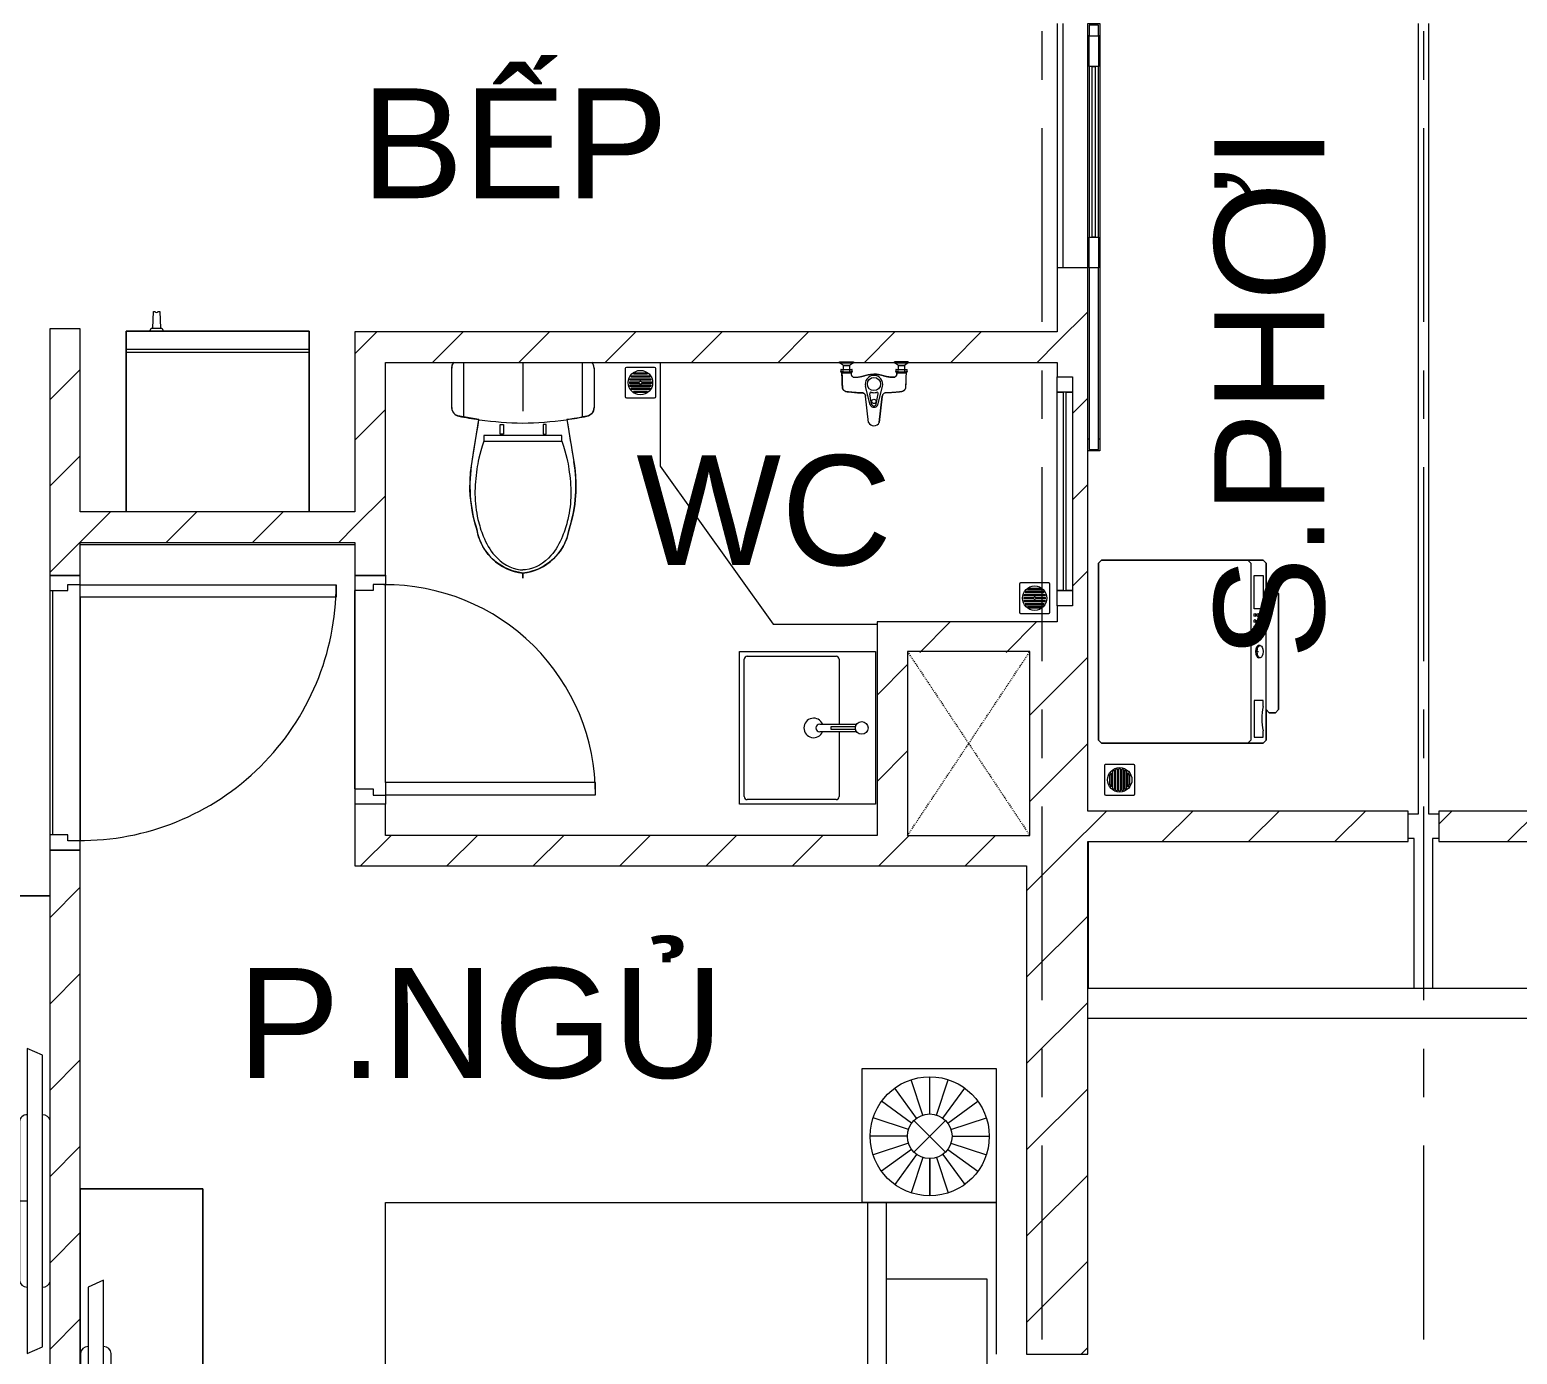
# Model space of a CAD drawing. Header units: millimetres. Extents: x -20144 to 104140, y -11426 to 48263.
# Drawn here: x 20135 to 25008, y 1800 to 6140 of the extents above; entities that cross this region are included whole.
import ezdxf

# ---------------------------------------------------------------- set-up
doc = ezdxf.new("R2010")
doc.units = ezdxf.units.MM
doc.linetypes.add('Dash', pattern=[6.35, 3.175, -3.175])
doc.linetypes.add('Grid Line', pattern=[22.225, 12.7, -3.175, 3.175, -3.175])
for name, color, linetype, lineweight in [('A-DETL-GENF', 31, 'Continuous', 5), ('A-DETL-GENF-HDLN', 161, 'Dash', 5), ('CHU', 181, 'Continuous', 5), ('CUA', 31, 'Continuous', 9), ('HATCH-TUONG', 152, 'Continuous', 9), ('NET-CAT', 3, 'Continuous', 9), ('NET-THAY', 2, 'Continuous', 15), ('THIET BI', 44, 'Continuous', 5), ('THIET-BI', 44, 'Continuous', 5), ('TRUC', 225, 'Continuous', 5)]:
    doc.layers.add(name, color=color, linetype=linetype, lineweight=lineweight)
doc.styles.add('Arial_2', font='arial_1.ttf', dxfattribs={"height": 360})
pattern_1 = [(45, (0, 0), (-141.4214, 141.4214), [])]

# ---------------------------------------------------------------- blocks, each defined once
blk = doc.blocks.new('X-GIUONG1 - X-GIUONG-V36-MẶT BẰNG TẦNG 4')
at = {"layer": 'THIET BI'}
for p, q in [((-800, 2000), (800, 2000)), ((-800, 0), (-800, 2000)), ((-800, 0), (-800, 2000)), ((-800, 2000), (800, 2000)), ((800, 2000), (800, 0)), ((800, 2000), (800, 0)), ((-800, 740), (-370, 740)), ((-370, 360), (-800, 740)), ((-370, 740), (-370, 360)), ((-1239, 439), (-800, 439)), ((-1239, 0), (-1239, 439)), ((-1239, 439), (-1239, 0)), ((-800, 439), (-1239, 439)), ((-800, 439), (-800, 0)), ((-800, 0), (-800, 439)), ((800, 439), (1239, 439)), ((800, 0), (800, 439)), ((800, 439), (1239, 439)), ((800, 0), (800, 439)), ((1239, 439), (1239, 0)), ((1239, 439), (1239, 0)), ((-1039.2, 287), (-1076.9, 402.9)), ((-1016.6, 290.5), (-1016.6, 412.5)), ((-993.9, 287), (-956.3, 402.9)), ((-550, 410), (-420, 410)), ((-550, 30), (-550, 410)), ((-370, 420), (800, 420)), ((993.9, 287), (956.3, 402.9)), ((1016.6, 290.5), (1016.6, 412.5)), ((1039.2, 287), (1076.9, 402.9)), ((-1059.6, 276.6), (-1131.2, 375.2)), ((-973.5, 276.6), (-901.9, 375.2)), ((800, 360), (-370, 360)), ((-30, 360), (-30, 30)), ((30, 30), (30, 360)), ((550, 360), (550, 30)), ((973.5, 276.6), (901.9, 375.2)), ((1059.6, 276.6), (1131.2, 375.2)), ((-1075.8, 260.4), (-1174.4, 332.1)), ((-957.4, 260.4), (-858.7, 332.1)), ((957.4, 260.4), (858.7, 332.1)), ((1075.8, 260.4), (1174.4, 332.1)), ((-1086.1, 240), (-1202.1, 277.7)), ((-1068.3, 269.1), (-964.8, 165.6)), ((-1068.3, 165.6), (-964.8, 269.1)), ((-947, 240), (-831, 277.7)), ((947, 240), (831, 277.7)), ((1068.3, 269.1), (964.8, 165.6)), ((1068.3, 165.6), (964.8, 269.1)), ((1086.1, 240), (1202.1, 277.7)), ((-1089.7, 217.4), (-1211.7, 217.4)), ((-943.4, 217.4), (-821.4, 217.4)), ((-821.4, 217.4), (-943.4, 217.4)), ((943.4, 217.4), (821.4, 217.4)), ((821.4, 217.4), (943.4, 217.4)), ((1089.7, 217.4), (1211.7, 217.4)), ((-1086.1, 194.8), (-1202.1, 157.1)), ((-1075.8, 174.4), (-1174.4, 102.7)), ((-1059.6, 158.2), (-1131.2, 59.5)), ((-1039.2, 147.8), (-1076.9, 31.8)), ((-993.9, 147.8), (-956.3, 31.8)), ((-973.5, 158.2), (-901.9, 59.5)), ((-957.4, 174.4), (-858.7, 102.7)), ((-947, 194.8), (-831, 157.1)), ((947, 194.8), (831, 157.1)), ((957.4, 174.4), (858.7, 102.7)), ((973.5, 158.2), (901.9, 59.5)), ((993.9, 147.8), (956.3, 31.8)), ((1039.2, 147.8), (1076.9, 31.8)), ((1059.6, 158.2), (1131.2, 59.5)), ((1075.8, 174.4), (1174.4, 102.7)), ((1086.1, 194.8), (1202.1, 157.1)), ((-1016.6, 144.2), (-1016.6, 22.2)), ((1016.6, 144.2), (1016.6, 22.2)), ((-30, 30), (-550, 30)), ((550, 30), (30, 30)), ((800, 0), (302.5, 0)), ((800, 0), (302.5, 0)), ((1239, 0), (800, 0)), ((1239, 0), (800, 0))]:
    blk.add_line(p, q, dxfattribs=at)
for centre, radius in [((-1016.6, 217.4), 195.1), ((1016.6, 217.4), 195.1), ((-1016.6, 217.4), 73.2), ((1016.6, 217.4), 73.2)]:
    blk.add_circle(centre, radius, dxfattribs=at)
blk = doc.blocks.new('X-LA1 - X-LA-939451-MẶT BẰNG TẦNG 4')
at = {"layer": 'THIET-BI'}
for p, q in [((-250, 450), (250, 450)), ((-250, 5), (-250, 450)), ((-250, 450), (250, 450)), ((-250, 5), (-250, 450)), ((250, 450), (250, 5)), ((250, 450), (250, 5)), ((-235, 134), (-235, 425)), ((-225, 435), (225, 435)), ((235, 425), (235, 134)), ((-12.7, 66.5), (-12.7, 187.5)), ((-5.2, 150), (5.2, 150)), ((-5.2, 70.1), (-5.2, 150)), ((5.2, 150), (5.2, 70.1)), ((12.3, 187.5), (12.3, 66.8)), ((-12.7, 124), (-225, 124)), ((225, 124), (12.3, 124)), ((250, 5), (-250, 5)), ((250, 5), (-250, 5))]:
    blk.add_line(p, q, dxfattribs=at)
blk.add_circle((0, 50), 20.8, dxfattribs=at)
for centre, radius, start, end in [((-225, 425), 10, 90, 180), ((225, 425), 10, 360, 90), ((0, 207.6), 32, 292.5519, 246.5758), ((-0.2, 187.5), 12.5, 0, 180), ((-225, 134), 10, 180, 270), ((225, 134), 10, 270, 0)]:
    blk.add_arc(centre, radius, start, end, dxfattribs=at)
blk = doc.blocks.new('X-SEN - X-SEN-919107-MẶT BẰNG TẦNG 4')
at = {"layer": 'THIET-BI'}
for p, q in [((-27.3, 113.1), (-17.5, 199.2)), ((-17.5, 199.2), (-27.3, 113.1)), ((17.5, 199.2), (27.3, 113.1)), ((17.5, 199.2), (27.3, 113.1)), ((-12.9, 141.7), (-27.6, 80.8)), ((-7.7, 139.6), (-13.8, 105.5)), ((7.7, 139.6), (13.8, 105.5)), ((12.9, 141.7), (27.6, 80.8)), ((-112.5, 3.8), (-99.9, 12.6)), ((-112.5, 3.8), (-99.9, 12.6)), ((-112.5, 0), (-112.5, 3.8)), ((-112.5, 3.8), (-112.5, 0)), ((-67.5, 3.8), (-112.5, 3.8)), ((-67.5, 0), (-112.5, 0)), ((-112.5, 0), (-67.5, 0)), ((-107.2, 34.3), (-105.1, 34.3)), ((-107.2, 34.3), (-72.8, 34.3)), ((-99.9, 25.3), (-107.2, 25.3)), ((-72.8, 25.3), (-107.2, 25.3)), ((-105.1, 34.3), (-105.1, 37.2)), ((-105.1, 37.2), (-74.9, 37.2)), ((-105.1, 34.3), (-105.1, 37.2)), ((-74.9, 34.3), (-105.1, 34.3)), ((-99.9, 12.6), (-99.9, 25.3)), ((-99.9, 12.6), (-99.9, 25.3)), ((-99.9, 12.6), (-80.1, 12.6)), ((-80.1, 12.6), (-99.9, 12.6)), ((-80.1, 25.3), (-80.1, 12.6)), ((-72.8, 25.3), (-80.1, 25.3)), ((-80.1, 25.3), (-80.1, 12.6)), ((-80.1, 12.6), (-67.5, 3.8)), ((-80.1, 12.6), (-67.5, 3.8)), ((-74.9, 37.2), (-74.9, 34.3)), ((-74.9, 37.2), (-74.9, 34.3)), ((-74.9, 34.3), (-72.8, 34.3)), ((-67.5, 3.8), (-67.5, 0)), ((-67.5, 0), (-67.5, 3.8)), ((67.5, 3.8), (80.1, 12.6)), ((67.5, 3.8), (80.1, 12.6)), ((67.5, 0), (67.5, 3.8)), ((112.5, 3.8), (67.5, 3.8)), ((67.5, 0), (67.5, 3.8)), ((112.5, 0), (67.5, 0)), ((112.5, 0), (67.5, 0)), ((72.8, 34.3), (74.9, 34.3)), ((72.8, 34.3), (107.2, 34.3)), ((80.1, 25.3), (72.8, 25.3)), ((107.2, 25.3), (72.8, 25.3)), ((74.9, 34.3), (74.9, 37.2)), ((74.9, 37.2), (105.1, 37.2)), ((74.9, 34.3), (74.9, 37.2)), ((105.1, 34.3), (74.9, 34.3)), ((80.1, 12.6), (80.1, 25.3)), ((80.1, 12.6), (80.1, 25.3)), ((99.9, 12.6), (80.1, 12.6)), ((80.1, 12.6), (99.9, 12.6)), ((99.9, 12.6), (80.1, 12.6)), ((99.9, 25.3), (99.9, 12.6)), ((107.2, 25.3), (99.9, 25.3)), ((99.9, 25.3), (99.9, 12.6)), ((99.9, 12.6), (112.5, 3.8)), ((99.9, 12.6), (112.5, 3.8)), ((105.1, 37.2), (105.1, 34.3)), ((105.1, 37.2), (105.1, 34.3)), ((105.1, 34.3), (107.2, 34.3)), ((112.5, 3.8), (112.5, 0)), ((112.5, 3.8), (112.5, 0))]:
    blk.add_line(p, q, dxfattribs=at)
for centre, radius in [((0, 130.1), 7.2), ((0, 73.2), 21.5)]:
    blk.add_circle(centre, radius, dxfattribs=at)
for centre, radius, start, end in [((0, 191), 19.3, 25.0481, 154.9519), ((0, 191), 19.3, 25.0481, 154.9519), ((0, 134.7), 14.7, 28.4144, 151.5856), ((-9.4, 104.7), 4.5, 169.8444, 285.9297), ((-0.4, 73.2), 28.3, 89.2517, 105.9297), ((0, 136.6), 8.24, 21.1294, 158.8706), ((0.4, 73.2), 28.3, 74.0703, 90.7483), ((9.4, 104.7), 4.5, 254.0703, 10.1556), ((-0.4, 73.2), 28.3, 164.3307, 270.7483), ((0.4, 73.2), 28.3, 269.2517, 15.6693), ((-102.9, 29.8), 6.9, 148.0246, 211.9754), ((-102.9, 29.8), 6.9, 148.0246, 211.9754), ((-107.2, 32.5), 1.8, 90, 148.0246), ((-107.2, 32.5), 1.8, 90, 148.0246), ((-107.2, 27.1), 1.8, 211.9754, 270), ((-107.2, 27.1), 1.8, 211.9754, 270), ((-112.5, 29.8), 6.9, 319.2845, 40.7155), ((-94.4, 29.8), 6.9, 139.2845, 220.7155), ((-85.4, 29.8), 6.9, 319.2845, 40.7155), ((-67.5, 29.8), 6.9, 139.2845, 220.7155), ((-72.8, 32.5), 1.8, 31.9754, 90), ((-72.8, 32.5), 1.8, 31.9754, 90), ((-72.8, 27.1), 1.8, 270, 328.0246), ((-72.8, 27.1), 1.8, 270, 328.0246), ((-77.1, 29.8), 6.9, 328.0246, 31.9754), ((-77.1, 29.8), 6.9, 328.0246, 31.9754), ((77.1, 29.8), 6.9, 148.0246, 211.9754), ((77.1, 29.8), 6.9, 148.0246, 211.9754), ((72.8, 32.5), 1.8, 90, 148.0246), ((72.8, 32.5), 1.8, 90, 148.0246), ((72.8, 27.1), 1.8, 211.9754, 270), ((72.8, 27.1), 1.8, 211.9754, 270), ((67.5, 29.8), 6.9, 319.2845, 40.7155), ((85.6, 29.8), 6.9, 139.2845, 220.7155), ((94.6, 29.8), 6.9, 319.2845, 40.7155), ((112.5, 29.8), 6.9, 139.2845, 220.7155), ((107.2, 32.5), 1.8, 31.9754, 90), ((107.2, 32.5), 1.8, 31.9754, 90), ((107.2, 27.1), 1.8, 270, 328.0246), ((107.2, 27.1), 1.8, 270, 328.0246), ((102.9, 29.8), 6.9, 328.0246, 31.9754), ((102.9, 29.8), 6.9, 328.0246, 31.9754)]:
    blk.add_arc(centre, radius, start, end, dxfattribs=at)
for points, knots in [([(-105.1, 37.2), (-105.1, 39.1), (-104.9, 42.9), (-104.6, 50.4), (-104.3, 58), (-104.1, 65.5), (-103.9, 70.3), (-103.8, 73.6), (-103.7, 75.5), (-103.7, 76.9), (-103.6, 78.3), (-103.6, 79.5), (-103.6, 80.5), (-103.6, 81.2), (-103.5, 81.8), (-103.5, 82.3), (-103.5, 82.7), (-103.4, 83.3), (-103.3, 84.3), (-103.2, 85.5), (-103.1, 86.6), (-102.8, 87.6), (-102.6, 88.2), (-102.3, 88.9), (-101.9, 89.7), (-101.3, 90.8), (-100.4, 91.9), (-99.2, 93.4), (-97.8, 94.7), (-96.2, 95.8), (-95, 96.6), (-93.7, 97.2), (-92.4, 97.7), (-91.2, 98.1), (-90.3, 98.4), (-89.7, 98.5), (-89.3, 98.6), (-88.8, 98.7), (-88, 98.8), (-86.8, 99), (-85.6, 99.1), (-84.7, 99.1), (-84, 99.2), (-83.3, 99.3), (-82.3, 99.4), (-81.2, 99.5), (-79.7, 99.6), (-76.9, 99.8), (-72.8, 100.2), (-67.2, 100.7), (-61.6, 101.2), (-56, 101.5), (-51.7, 101.8), (-48.8, 101.9), (-47.3, 101.9), (-46.1, 101.9), (-45.1, 102), (-44.4, 102), (-43.6, 102), (-42.6, 102), (-41.4, 102), (-40.1, 102), (-39.3, 102.1), (-38.8, 102.1), (-38.5, 102.2), (-38.1, 102.2), (-37.6, 102.3), (-36.8, 102.4), (-35.6, 102.6), (-34.3, 103), (-33.2, 103.5), (-32.5, 104), (-31.7, 104.6), (-30.5, 105.7), (-29, 107.6), (-27.9, 110.1), (-27.4, 112), (-27.3, 113.1)], [-1, -1, -1, -1, -0.958333, -0.916667, -0.833333, -0.791667, -0.75, -0.729167, -0.71875, -0.708333, -0.697917, -0.6875, -0.682292, -0.677083, -0.671875, -0.669271, -0.666667, -0.661458, -0.65625, -0.645833, -0.635417, -0.630208, -0.625, -0.619792, -0.614583, -0.604167, -0.59375, -0.583333, -0.5625, -0.552083, -0.541667, -0.53125, -0.520833, -0.510417, -0.505208, -0.5, -0.497396, -0.494792, -0.489583, -0.479167, -0.46875, -0.463542, -0.458333, -0.453125, -0.447917, -0.4375, -0.427083, -0.416667, -0.375, -0.333333, -0.291667, -0.25, -0.208333, -0.197917, -0.1875, -0.177083, -0.171875, -0.166667, -0.161458, -0.15625, -0.145833, -0.135417, -0.130208, -0.127604, -0.125, -0.122396, -0.119792, -0.114583, -0.104167, -0.09375, -0.083333, -0.078125, -0.072917, -0.0625, -0.041667, -0.020833, 0, 0, 0, 0]), ([(-105.1, 37.2), (-104.5, 52.3), (-103.9, 68.7), (-103.3, 87.5), (-99.6, 93.9), (-92.4, 98.5), (-72.6, 100.1), (-54, 102.2), (-33.9, 102), (-28.7, 107.4), (-27.8, 111), (-27.3, 113.1)], [0, 0, 0, 0, 45.441328, 49.333631, 56.110562, 66.562664, 73.682324, 114.966912, 125.570438, 129.900151, 136.284558, 136.284558, 136.284558, 136.284558]), ([(27.3, 113.1), (27.4, 112), (27.9, 110.1), (29, 107.6), (30.5, 105.7), (31.7, 104.6), (32.5, 104), (33.2, 103.5), (34.3, 103), (35.6, 102.6), (36.8, 102.4), (37.6, 102.3), (38.1, 102.2), (38.5, 102.2), (38.8, 102.1), (39.3, 102.1), (40.1, 102), (41.4, 102), (42.6, 102), (43.6, 102), (44.4, 102), (45.1, 102), (46.1, 101.9), (47.3, 101.9), (48.8, 101.9), (51.7, 101.8), (56, 101.5), (61.6, 101.2), (67.2, 100.7), (72.8, 100.2), (76.9, 99.8), (79.7, 99.6), (81.2, 99.5), (82.3, 99.4), (83.3, 99.3), (84, 99.2), (84.7, 99.1), (85.6, 99.1), (86.8, 99), (88, 98.8), (88.9, 98.7), (89.6, 98.5), (90.3, 98.4), (91.2, 98.1), (92.4, 97.7), (93.7, 97.2), (95, 96.6), (96.2, 95.8), (97.4, 95), (98.5, 94), (99.5, 93), (100.4, 91.9), (101.3, 90.8), (101.9, 89.7), (102.3, 88.9), (102.6, 88.2), (102.8, 87.6), (103.1, 86.6), (103.2, 85.7), (103.3, 84.8), (103.4, 84.1), (103.4, 83.5), (103.4, 83), (103.5, 82.5), (103.5, 81.9), (103.6, 81), (103.6, 79.8), (103.6, 78.3), (103.7, 76.9), (103.7, 75.5), (103.8, 73.6), (103.9, 68.4), (104.2, 61.7), (104.5, 54.2), (104.7, 48.5), (104.9, 42.9), (105.1, 39.1), (105.1, 37.2)], [-1, -1, -1, -1, -0.979167, -0.958333, -0.9375, -0.927083, -0.921875, -0.916667, -0.90625, -0.895833, -0.885417, -0.880208, -0.877604, -0.875, -0.872396, -0.869792, -0.864583, -0.854167, -0.84375, -0.838542, -0.833333, -0.828125, -0.822917, -0.8125, -0.802083, -0.791667, -0.75, -0.708333, -0.666667, -0.625, -0.583333, -0.572917, -0.5625, -0.552083, -0.546875, -0.541667, -0.536458, -0.53125, -0.520833, -0.510417, -0.505208, -0.5, -0.494792, -0.489583, -0.479167, -0.46875, -0.458333, -0.447917, -0.4375, -0.427083, -0.416667, -0.40625, -0.395833, -0.385417, -0.380208, -0.375, -0.369792, -0.364583, -0.354167, -0.348958, -0.34375, -0.338542, -0.335938, -0.333333, -0.328125, -0.322917, -0.3125, -0.302083, -0.291667, -0.28125, -0.270833, -0.25, -0.166667, -0.125, -0.083333, -0.041667, 0, 0, 0, 0]), ([(105.1, 37.2), (104.5, 52.3), (103.9, 68.7), (103.3, 87.5), (99.6, 93.9), (92.4, 98.5), (72.6, 100.1), (54, 102.2), (33.9, 102), (28.7, 107.4), (27.8, 111), (27.3, 113.1)], [0, 0, 0, 0, 45.441328, 49.333631, 56.110562, 66.562664, 73.682324, 114.966912, 125.570438, 129.900151, 136.284558, 136.284558, 136.284558, 136.284558]), ([(-74.9, 37.2), (-74.9, 39.9), (-75, 44.9), (-67.9, 51.6), (-55.3, 50.7), (-39.4, 48.7), (-24.4, 43.4), (-11.8, 40.7), (0, 41)], [0, 0, 0, 0, 8.475038, 15.961674, 29.255673, 47.963091, 70.422589, 93.837243, 93.837243, 93.837243, 93.837243]), ([(0, 41), (-2, 40.9), (-5.6, 40.9), (-10.3, 41.2), (-14.4, 41.6), (-18, 42.2), (-21.2, 42.9), (-24.2, 43.7), (-27.1, 44.6), (-30, 45.4), (-32.9, 46.3), (-35.8, 47.2), (-38.8, 47.9), (-41.8, 48.6), (-45.1, 49.2), (-48.4, 49.8), (-51.8, 50.2), (-54.8, 50.5), (-56.9, 50.7), (-58.1, 50.8), (-59, 50.9), (-59.9, 51), (-60.8, 51), (-61.5, 51), (-62.1, 51), (-62.6, 51), (-63, 51), (-63.6, 51), (-64.4, 50.9), (-65.1, 50.8), (-65.7, 50.7), (-66.1, 50.6), (-66.5, 50.5), (-67.1, 50.4), (-68.1, 50.1), (-69.1, 49.6), (-70.1, 49), (-71.1, 48.3), (-72, 47.4), (-72.8, 46.6), (-73.3, 45.8), (-73.8, 45.1), (-74.1, 44.3), (-74.4, 43.5), (-74.6, 42.6), (-74.7, 41.9), (-74.8, 41.3), (-74.8, 40.9), (-74.9, 40.4), (-74.9, 39.8), (-74.9, 38.8), (-74.9, 37.9), (-74.9, 37.2)], [-1, -1, -1, -1, -0.958333, -0.916667, -0.875, -0.833333, -0.791667, -0.75, -0.708333, -0.666667, -0.625, -0.583333, -0.541667, -0.5, -0.458333, -0.416667, -0.375, -0.333333, -0.3125, -0.302083, -0.291667, -0.28125, -0.270833, -0.260417, -0.255208, -0.25, -0.244792, -0.239583, -0.229167, -0.21875, -0.213542, -0.208333, -0.203125, -0.197917, -0.1875, -0.166667, -0.15625, -0.145833, -0.125, -0.114583, -0.104167, -0.09375, -0.083333, -0.072917, -0.0625, -0.052083, -0.046875, -0.041667, -0.036458, -0.03125, -0.020833, 0, 0, 0, 0]), ([(74.9, 37.2), (74.9, 39.9), (75, 44.9), (67.9, 51.6), (55.3, 50.7), (39.4, 48.7), (24.4, 43.4), (11.8, 40.7), (0, 41)], [0, 0, 0, 0, 8.475038, 15.961674, 29.255673, 47.963091, 70.422589, 93.837243, 93.837243, 93.837243, 93.837243]), ([(74.9, 37.2), (74.9, 37.9), (74.9, 38.8), (74.9, 39.8), (74.9, 40.4), (74.8, 40.9), (74.8, 41.3), (74.7, 41.9), (74.6, 42.6), (74.4, 43.5), (74.2, 44.1), (73.9, 44.7), (73.7, 45.2), (73.3, 45.8), (72.8, 46.6), (72, 47.4), (71.1, 48.3), (70.1, 49), (69.1, 49.6), (68.1, 50.1), (67.1, 50.4), (66.5, 50.5), (66.1, 50.6), (65.7, 50.7), (65.1, 50.8), (64.4, 50.9), (63.6, 51), (63, 51), (62.4, 51), (61.7, 51), (60.8, 51), (59.9, 51), (59, 50.9), (58.1, 50.8), (56.9, 50.7), (54.8, 50.5), (51.8, 50.2), (48.4, 49.8), (45.1, 49.2), (41.8, 48.6), (38.8, 47.9), (35.8, 47.2), (32.9, 46.3), (30, 45.4), (27.1, 44.6), (24.2, 43.7), (21.2, 42.9), (18, 42.2), (14.4, 41.6), (10.3, 41.2), (5.6, 40.9), (2, 40.9), (0, 41)], [-1, -1, -1, -1, -0.979167, -0.96875, -0.963542, -0.958333, -0.953125, -0.947917, -0.9375, -0.927083, -0.916667, -0.911458, -0.90625, -0.895833, -0.885417, -0.875, -0.854167, -0.84375, -0.833333, -0.8125, -0.802083, -0.796875, -0.791667, -0.786458, -0.78125, -0.770833, -0.760417, -0.755208, -0.75, -0.739583, -0.729167, -0.71875, -0.708333, -0.697917, -0.6875, -0.666667, -0.625, -0.583333, -0.541667, -0.5, -0.458333, -0.416667, -0.375, -0.333333, -0.291667, -0.25, -0.208333, -0.166667, -0.125, -0.083333, -0.041667, 0, 0, 0, 0])]:
    blk.add_open_spline(points, degree=3, knots=knots, dxfattribs=at)
blk = doc.blocks.new('X-PHEU - X-PHEU-919064-MẶT BẰNG TẦNG 4')
at = {"layer": 'THIET-BI'}
for p, q in [((25, -29), (25, -121)), ((121, -25), (29, -25)), ((52.5, -103.1), (52.5, -46.9)), ((57.5, -43.5), (57.5, -106.5)), ((62.5, -108.8), (62.5, -41.2)), ((67.5, -39.8), (67.5, -110.2)), ((72.5, -71.9), (72.5, -39.1)), ((77.5, -39.1), (77.5, -71.9)), ((82.5, -110.2), (82.5, -39.8)), ((87.5, -41.2), (87.5, -108.8)), ((92.5, -106.5), (92.5, -43.5)), ((97.5, -46.9), (97.5, -103.1)), ((125, -121), (125, -29)), ((42.5, -90.5), (42.5, -59.5)), ((47.5, -51.8), (47.5, -98.2)), ((72.5, -110.9), (72.5, -78.1)), ((77.5, -78.1), (77.5, -110.9)), ((102.5, -98.2), (102.5, -51.8)), ((107.5, -59.5), (107.5, -90.5)), ((29, -125), (121, -125))]:
    blk.add_line(p, q, dxfattribs=at)
blk.add_circle((75, -75), 40, dxfattribs=at)
for centre, radius, start, end in [((29, -29), 4, 90, 180), ((75, -75), 36, 119.0853, 128.6822), ((75, -75), 36, 102.0247, 110.3175), ((75, -75), 36, 90, 93.9821), ((75, -75), 36, 86.0179, 90), ((75, -75), 36, 69.6825, 77.9753), ((75, -75), 36, 51.3178, 60.9147), ((121, -29), 4, 0, 90), ((75, -75), 36, 139.8082, 154.5256), ((75, -75), 36, 205.4744, 220.1918), ((75, -75), 4, 128.6822, 231.3178), ((75, -75), 4, 308.6822, 51.3178), ((75, -75), 36, 25.4744, 40.1918), ((75, -75), 36, 319.8082, 334.5256), ((29, -121), 4, 180, 270), ((75, -75), 36, 231.3178, 240.9147), ((75, -75), 36, 249.6825, 257.9753), ((75, -75), 36, 266.0179, 270), ((75, -75), 36, 270, 273.9821), ((75, -75), 36, 282.0247, 290.3175), ((75, -75), 36, 299.0853, 308.6822), ((121, -121), 4, 270, 0)]:
    blk.add_arc(centre, radius, start, end, dxfattribs=at)
blk = doc.blocks.new('X-TV1 - X-TV-939453-MẶT BẰNG TẦNG 4')
at = {"layer": 'THIET BI'}
for p, q in [((0, -400), (0, -1.4)), ((0, -1.4), (0, -400)), ((522.5, -25), (500, -75)), ((1477.5, -25), (522.5, -25)), ((1500, -75), (1477.5, -25)), ((2000, -1.3), (2000, -400)), ((2000, -400), (2000, -1.3)), ((500, -75), (1500, -75)), ((1000, -100), (1000, -75)), ((740, -100), (1260, -100)), ((2000, -400), (0, -400)), ((0, -400), (2000, -400))]:
    blk.add_line(p, q, dxfattribs=at)
for centre, start_param, end_param in [((740, -25), 0.148698, 1.570796), ((1260, -25), 4.712389, 6.134487), ((740, -75), 1.570796, 3.141593), ((1260, -75), 3.141593, 4.712389)]:
    blk.add_ellipse(centre, major_axis=(0, 25), ratio=0.9, start_param=start_param, end_param=end_param, dxfattribs=at)
blk = doc.blocks.new('X-MAY GIAT - X-MAY GIAT-V37-MẶT BẰNG TẦNG 4')
at = {"layer": 'THIET BI'}
for p, q in [((-200, 580), (-190, 590)), ((-190, 590), (-200, 580)), ((-190, 590), (190, 590)), ((190, 590), (-190, 590)), ((190, 590), (200, 580)), ((200, 580), (190, 590)), ((-300, 540), (-290, 550)), ((-290, 550), (-300, 540)), ((-300, 10), (-300, 540)), ((-300, 540), (-300, 10)), ((-290, 550), (-190, 550)), ((-190, 550), (-290, 550)), ((-250, 510), (-250, 540)), ((-250, 540), (-140, 540)), ((-200, 560), (-200, 580)), ((-200, 580), (-200, 560)), ((-190, 550), (-200, 560)), ((-200, 560), (-190, 550)), ((190, 550), (-190, 550)), ((-140, 540), (-140, 510)), ((160, 540), (160, 510)), ((180, 540), (160, 540)), ((200, 560), (190, 550)), ((190, 550), (200, 560)), ((190, 550), (290, 550)), ((290, 550), (190, 550)), ((200, 580), (200, 560)), ((200, 560), (200, 580)), ((280, 540), (260, 540)), ((280, 510), (280, 540)), ((290, 550), (300, 540)), ((300, 540), (290, 550)), ((300, 540), (300, 10)), ((300, 10), (300, 540)), ((-300, 490), (-290, 500)), ((-290, 500), (290, 500)), ((-140, 510), (-250, 510)), ((-20, 530), (-20, 525)), ((0, 520), (0, 525)), ((20, 530), (20, 525)), ((160, 510), (280, 510)), ((290, 500), (300, 490)), ((-290, 0), (-300, 10)), ((-300, 10), (-290, 0)), ((290, 0), (-290, 0)), ((-290, 0), (290, 0)), ((300, 10), (290, 0)), ((290, 0), (300, 10))]:
    blk.add_line(p, q, dxfattribs=at)
blk.add_arc((220, 697.5), 162.5, 255.75, 284.25, dxfattribs=at)
for centre, major_axis in [((0, 530), (20, 0)), ((-120, 532.5), (5, 0)), ((-120, 522.5), (5, 0)), ((-120, 512.5), (5, 0)), ((-100, 532.5), (5, 0)), ((-100, 522.5), (5, 0)), ((-100, 512.5), (5, 0)), ((-80, 532.5), (5, 0)), ((-80, 522.5), (5, 0)), ((-80, 512.5), (5, 0)), ((-60, 532.5), (5, 0)), ((-60, 522.5), (5, 0)), ((-60, 512.5), (5, 0))]:
    blk.add_ellipse(centre, major_axis=major_axis, ratio=0.5, dxfattribs=at)
blk.add_ellipse((0, 525), major_axis=(20, 0), ratio=0.5, start_param=3.141593, end_param=6.283185, dxfattribs=at)
blk = doc.blocks.new('X-TU LANH - X-TU LANH-V38-MẶT BẰNG TẦNG 4')
at = {"layer": 'THIET BI'}
for p, q in [((-212.5, 610), (-210.5, 665)), ((-210.5, 665), (-205.2, 665)), ((-194.8, 665), (-189.5, 665)), ((-189.5, 665), (-187.5, 610)), ((-300, 600), (300, 600)), ((-300, 7.7), (-300, 600)), ((-300, 600), (-300, 7.7)), ((300, 600), (-300, 600)), ((-222.5, 600), (-217.5, 610)), ((-217.5, 610), (-182.5, 610)), ((-182.5, 610), (-177.5, 600)), ((300, 600), (300, 7.7)), ((300, 7.7), (300, 600)), ((300, 540), (-300, 540)), ((300, 530), (-300, 530))]:
    blk.add_line(p, q, dxfattribs=at)
blk.add_arc((-200, 667.2), 5.66, 202.4018, 337.5982, dxfattribs=at)
blk = doc.blocks.new('X-TV1 - X-TV 4-939455-MẶT BẰNG TẦNG 4')
at = {"layer": 'THIET BI'}
for p, q in [((0, 0), (1600, 0)), ((0, -400), (0, 0)), ((0, 0), (0, -400)), ((1060, 0), (540, 0)), ((1600, 0), (1600, -400)), ((1600, -400), (1600, 0)), ((322.5, -25), (300, -75)), ((1277.5, -25), (322.5, -25)), ((1300, -75), (1277.5, -25)), ((300, -75), (1300, -75)), ((800, -100), (800, -75)), ((540, -100), (1060, -100)), ((1600, -400), (0, -400)), ((0, -400), (1600, -400))]:
    blk.add_line(p, q, dxfattribs=at)
for centre, start_param, end_param in [((540, -25), 0, 1.570796), ((1060, -25), 4.712389, 6.283185), ((540, -75), 1.570796, 3.141593), ((1060, -75), 3.141593, 4.712389)]:
    blk.add_ellipse(centre, major_axis=(0, 25), ratio=0.9, start_param=start_param, end_param=end_param, dxfattribs=at)
blk = doc.blocks.new('X-XI - X-XI-V39-MẶT BẰNG TẦNG 4')
at = {"layer": 'THIET-BI'}
for p, q in [((-69.9, 676.9), (-49.6, 687.2)), ((-49.6, 687.2), (-19.9, 696.9)), ((-19.9, 696.9), (0, 700.2)), ((0, 717.2), (0, 712.5)), ((0, 716.9), (0, 717.2)), ((0, 710.2), (0, 716.9)), ((0, 702.7), (0, 715.9)), ((0, 712.5), (0, 700.2)), ((0, 700.3), (0, 710.2)), ((0, 700.2), (0, 702.7)), ((0, 700.2), (34.6, 692.9)), ((34.6, 692.9), (60.8, 681.9)), ((-121.7, 628.9), (-100.2, 653.8)), ((-100.2, 653.8), (-87.5, 664.8)), ((-87.5, 664.8), (-69.9, 676.9)), ((60.8, 681.9), (86, 665.9)), ((86, 665.9), (100.2, 653.8)), ((100.2, 653.8), (114.1, 638.9)), ((114.1, 638.9), (131.6, 613.2)), ((-151.4, 555.9), (-143.5, 587)), ((-143.5, 587), (-131.8, 612.8)), ((-131.8, 612.8), (-121.7, 628.9)), ((131.6, 613.2), (145.5, 581)), ((-161.1, 520.9), (-151.4, 555.9)), ((145.5, 581), (151.4, 555.9)), ((151.4, 555.9), (155.1, 543.7)), ((155.1, 543.7), (161.7, 518.5)), ((-169.6, 474.8), (-166.5, 495.3)), ((-166.5, 495.3), (-161.1, 520.9)), ((161.7, 518.5), (165.2, 502.3)), ((165.2, 502.3), (172.5, 446.5)), ((-173.1, 436.1), (-172.5, 446.5)), ((-172.5, 446.5), (-169.6, 474.8)), ((172.5, 446.5), (173.5, 426.5)), ((-173.5, 402.2), (-173.1, 436.1)), ((-172.5, 383), (-173.5, 402.2)), ((173.2, 395.8), (171.6, 371)), ((173.5, 426.5), (173.2, 395.8)), ((-171, 365.1), (-172.5, 383)), ((-168.9, 349), (-171, 365.1)), ((-164.6, 322), (-168.9, 349)), ((171.6, 371), (166.7, 335.2)), ((-143.8, 197.5), (-166.7, 335.2)), ((-143.8, 197.5), (-166.7, 335.2)), ((-161.5, 303.8), (-164.6, 322)), ((-157.7, 280.9), (-161.5, 303.8)), ((166.7, 335.2), (143.8, 197.5)), ((166.7, 335.2), (143.8, 197.5)), ((161.7, 304.9), (157.2, 277.8)), ((166.7, 335.2), (161.7, 304.9)), ((-155.3, 266.3), (-157.7, 280.9)), ((-147.8, 221.1), (-155.3, 266.3)), ((-8.6, 267.8), (-127.7, 267.8)), ((-127.7, 267.8), (-127.7, 249.9)), ((-127.7, 249.9), (127.7, 249.9)), ((-76.6, 245), (-76.6, 213.5)), ((-66.1, 245), (-76.6, 245)), ((-66.1, 213.5), (-66.1, 245)), ((127.7, 267.8), (-8.6, 267.8)), ((64, 245), (74.4, 245)), ((64, 213.5), (64, 245)), ((74.4, 245), (74.4, 213.5)), ((127.7, 249.9), (127.7, 267.8)), ((151.8, 245.3), (146.9, 216.1)), ((157.2, 277.8), (151.8, 245.3)), ((-168, 193.8), (-149.9, 196.6)), ((-149.9, 196.6), (-143.8, 197.5)), ((-143.8, 197.5), (-147.8, 221.1)), ((-76.6, 213.5), (-66.1, 213.5)), ((74.4, 213.5), (64, 213.5)), ((146.9, 216.1), (143.8, 197.5)), ((143.8, 197.5), (212.9, 185.5)), ((-233.2, 157.9), (-232.9, 162.1)), ((-233.2, 29), (-233.2, 157.9)), ((-233.2, 29), (-233.2, 157.9)), ((-233.2, 45), (-233.2, 157.9)), ((-232.9, 162.1), (-231, 169.1)), ((-231, 169.1), (-228, 174.5)), ((-228, 174.5), (-224.2, 178.9)), ((-224.2, 178.9), (-216.9, 183.9)), ((-216.9, 183.9), (-209.4, 186.4)), ((-209.4, 186.4), (-202.4, 187.7)), ((-202.4, 187.7), (-192, 189.7)), ((-194.6, 10), (-194.6, 185.7)), ((-192, 189.7), (-184.2, 191.1)), ((-184.2, 191.1), (-168, 193.8)), ((0, 10), (0, 169.7)), ((194.6, 10), (194.6, 186.1)), ((212.9, 185.5), (220.8, 181.7)), ((220.8, 181.7), (226.5, 176.5)), ((226.5, 176.5), (231.9, 166.7)), ((231.9, 166.7), (233.2, 157.9)), ((233.2, 157.9), (233.2, 29)), ((233.2, 157.9), (233.2, 29)), ((233.2, 157.9), (233.2, 29)), ((-233.2, 33.2), (-233.2, 45)), ((-230.6, 16.8), (-233.2, 33.2)), ((-227.9, 12.2), (-230.6, 16.8)), ((231.6, 19.3), (227.7, 12)), ((233.2, 29), (231.6, 19.3))]:
    blk.add_line(p, q, dxfattribs=at)
for centre, radius, start, end in [((18.2, 529.6), 171.6, 96.0902, 171.1733), ((18.2, 529.6), 171.6, 96.0902, 171.1733), ((-18.2, 529.6), 171.6, 8.8267, 83.9098), ((-18.2, 529.6), 171.6, 8.8267, 83.9098), ((287.1, 414.4), 460.7, 162.1144, 189.9059), ((287.1, 414.4), 460.7, 162.1144, 189.9059), ((-287.1, 414.4), 460.7, 350.0941, 17.8856), ((-287.1, 414.4), 460.7, 350.0941, 17.8856), ((18.1, -960), 1168.8, 97.9652, 101.2238), ((18.1, -960), 1168.8, 97.9652, 101.2238), ((18.1, -960), 1168.8, 90.8367, 97.8553), ((-16, -957.7), 1166.4, 82.2317, 89.1625), ((-18.1, -960), 1168.8, 78.7762, 82.0348), ((-18.1, -960), 1168.8, 78.7762, 82.0348), ((-204.3, 157.9), 29, 100.1401, 180), ((-204.3, 157.9), 29, 100.1401, 180), ((204.3, 157.9), 29, 0, 79.8599), ((204.3, 157.9), 29, 0, 79.8599), ((-204.3, 29), 29, 180, 221.2165), ((-204.3, 29), 29, 180, 221.6755), ((204.3, 29), 29, 318.3245, 360), ((204.3, 29), 29, 318.7835, 0)]:
    blk.add_arc(centre, radius, start, end, dxfattribs=at)
for points in [[(-127.7, 267.8), (-143.4, 315.6), (-152.2, 364.8), (-160.3, 442.2), (-151, 516.8), (-129.6, 585.3), (-93.5, 652), (-37.5, 689.3), (-2.9, 689.4), (0, 689.4)], [(127.7, 267.8), (143.4, 315.6), (152.2, 364.8), (160.3, 442.2), (151, 516.8), (129.6, 585.3), (93.5, 652), (37.5, 689.3), (2.9, 689.4), (0, 689.4)]]:
    blk.add_open_spline(points, degree=3, knots=[12.724379, 12.724379, 12.724379, 12.724379, 75.096459, 151.912755, 228.70098, 282.501534, 351.034079, 439.49288, 447.51098, 447.51098, 447.51098, 447.51098], dxfattribs=at)
blk = doc.blocks.new('CUA PHONG NGU - Type 1-932892-MẶT BẰNG TẦNG 4')
at = {"layer": 'CUA'}
for p, q in [((-317.5, 890.3), (-277.5, 890.3)), ((-317.5, 52.3), (-317.5, 890.3)), ((-277.5, 890.3), (-277.5, 52.3)), ((-277.5, 52.3), (-317.5, 52.3))]:
    blk.add_line(p, q, dxfattribs=at)
at = {"layer": 'CUA', "lineweight": 5}
for p, q in [((-318.5, 52.3), (-348.5, 52.3)), ((-348.5, 52.3), (-348.5, -47.7)), ((-318.5, 11.3), (-318.5, 52.3)), ((551.5, 52.3), (521.5, 52.3)), ((521.5, 52.3), (521.5, 11.3)), ((551.5, -47.7), (551.5, 52.3)), ((-298.5, 11.3), (-318.5, 11.3)), ((-298.5, -47.7), (-298.5, 11.3)), ((521.5, 11.3), (501.5, 11.3)), ((501.5, 11.3), (501.5, -47.7)), ((-348.5, -47.7), (-298.5, -47.7)), ((501.5, -47.7), (551.5, -47.7))]:
    blk.add_line(p, q, dxfattribs=at)
blk.add_arc((-317.5, 52.3), 838, 359.5, 90, dxfattribs=at)
blk = doc.blocks.new('X-PHONG WC1 - X-PHONG WC-939458-MẶT BẰNG TẦNG 4')
at = {"layer": 'CUA'}
for p, q in [((-375, 0), (-325, 0)), ((-375, -50), (-375, 0)), ((-375, 0), (375, 0)), ((-375, -50), (-375, 0)), ((-325, 0), (325, 0)), ((-325, -20), (-325, 0)), ((-325, 0), (-325, -50)), ((325, 0), (325, -20)), ((325, 0), (375, 0)), ((325, -50), (325, 0)), ((375, 0), (375, -50)), ((375, 0), (375, -50)), ((325, -20), (-325, -20)), ((-325, -30), (325, -30)), ((-325, -50), (-325, -30)), ((325, -30), (325, -50)), ((-325, -50), (-375, -50)), ((375, -50), (-375, -50)), ((325, -50), (-325, -50)), ((375, -50), (325, -50))]:
    blk.add_line(p, q, dxfattribs=at)
blk = doc.blocks.new('CUA WC - Type 1-827035-MẶT BẰNG TẦNG 4')
at = {"layer": 'CUA', "lineweight": 5}
for p, q in [((-273.5, -52.3), (-273.5, 47.7)), ((-273.5, 47.7), (-223.5, 47.7)), ((-223.5, 47.7), (-223.5, -11.3)), ((426.5, 47.7), (476.5, 47.7)), ((426.5, -11.3), (426.5, 47.7)), ((476.5, 47.7), (476.5, -52.3)), ((-243.5, -11.3), (-243.5, -52.3)), ((-223.5, -11.3), (-243.5, -11.3)), ((446.5, -11.3), (426.5, -11.3)), ((446.5, -52.3), (446.5, -11.3)), ((-243.5, -52.3), (-273.5, -52.3)), ((476.5, -52.3), (446.5, -52.3))]:
    blk.add_line(p, q, dxfattribs=at)
at = {"layer": 'CUA'}
for p, q in [((-202.5, -52.3), (-242.5, -52.3)), ((-242.5, -52.3), (-242.5, -740.3)), ((-202.5, -740.3), (-202.5, -52.3)), ((-242.5, -740.3), (-202.5, -740.3))]:
    blk.add_line(p, q, dxfattribs=at)
at = {"layer": 'CUA', "lineweight": 5}
blk.add_arc((-242.5, -52.3), 688, 270, 0.5, dxfattribs=at)
blk = doc.blocks.new('CUA SAN PHOI LUA - CUA SAN PHOI LUA-939457-MẶT BẰNG TẦNG 4')
at = {"layer": 'CUA'}
for p, q in [((-400, 90), (-360, 90)), ((-400, 50), (-400, 90)), ((-360, 50), (-400, 50)), ((-395, 85), (-395, 55)), ((-360, 85), (-395, 85)), ((-395, 55), (-360, 55)), ((-360, 90), (-360, 85)), ((-360, 90), (960, 90)), ((-360, 85), (-260, 85)), ((-360, 55), (-360, 85)), ((-260, 55), (-360, 55)), ((-360, 55), (-360, 50)), ((-260, 85), (-260, 55)), ((300, 85), (-260, 85)), ((-260, 75), (300, 75)), ((-260, 65), (-260, 75)), ((300, 65), (-260, 65)), ((-260, 55), (300, 55)), ((300, 85), (400, 85)), ((300, 55), (300, 85)), ((300, 75), (300, 65)), ((400, 55), (300, 55)), ((400, 85), (400, 55)), ((960, 85), (400, 85)), ((400, 55), (960, 55)), ((960, 90), (1000, 90)), ((960, 85), (960, 90)), ((995, 85), (960, 85)), ((960, 55), (995, 55)), ((960, 50), (960, 55)), ((1000, 50), (960, 50)), ((995, 55), (995, 85)), ((1000, 90), (1000, 50))]:
    blk.add_line(p, q, dxfattribs=at)
blk = doc.blocks.new('Family1 - Family1-919061-MẶT BẰNG TẦNG 4')
at = {"layer": 'A-DETL-GENF'}
for p, q in [((400, 602.3), (0, 602.3)), ((0, 602.3), (0, 0)), ((400, 0), (400, 602.3)), ((0, 0), (400, 0))]:
    blk.add_line(p, q, dxfattribs=at)
at = {"layer": 'A-DETL-GENF-HDLN'}
for p, q in [((0, 602.3), (400, 0.8)), ((0, 0), (400, 601.5))]:
    blk.add_line(p, q, dxfattribs=at)

msp = doc.modelspace()

# ---------------------------------------------------------------- hatches: boundary and pattern name
at = {"layer": 'HATCH-TUONG', "lineweight": 5}
h = msp.add_hatch(dxfattribs=at)
h.set_pattern_fill('FP_6', color=256, style=0, pattern_type=2)
h.set_pattern_definition(pattern_1)
h.paths.add_polyline_path([(23600.5, 4099.9), (23600.5, 5359.9), (23500.5, 5359.9), (23500.5, 5002.4), (23550.5, 5002.4), (23550.5, 4252.4), (23500.5, 4252.4), (23500.5, 4099.9)], flags=0)
h.paths.add_polyline_path([(23500.5, 6159.9), (23600.5, 6159.9), (23600.5, 6759.9), (23500.5, 6759.9), (23500.5, 6521)], flags=0)
h = msp.add_hatch(dxfattribs=at)
h.set_pattern_fill('FP_6', color=256, style=0, pattern_type=2)
h.set_pattern_definition(pattern_1)
h.paths.add_polyline_path([(20200.5, 1299.9), (20300.5, 1299.9), (20300.5, 3452.2), (20200.5, 3452.2), (20200.5, 2670.3)], flags=0)
h.paths.add_polyline_path([(20200.5, 4352.2), (20300.5, 4352.2), (20300.5, 5159.9), (20200.5, 5159.9), (20200.5, 4595.7)], flags=0)
h = msp.add_hatch(dxfattribs=at)
h.set_pattern_fill('FP_6', color=256, style=0, pattern_type=2)
h.set_pattern_definition(pattern_1)
h.paths.add_polyline_path([(21300.5, 3499.9), (21300.5, 3602.2), (21200.5, 3602.2), (21200.5, 3499.9)], flags=0)
h.paths.add_polyline_path([(21300.5, 4352.2), (21300.5, 5149.9), (21200.5, 5149.9), (21200.5, 4352.2)], flags=0)
h = msp.add_hatch(dxfattribs=at)
h.set_pattern_fill('FP_6', color=256, style=0, pattern_type=2)
h.set_pattern_definition(pattern_1)
h.paths.add_polyline_path([(21300.5, 5049.9), (23500.5, 5049.9), (23500.5, 5149.9), (21300.5, 5149.9)], flags=0)
h = msp.add_hatch(dxfattribs=at)
h.set_pattern_fill('FP_6', color=256, style=0, pattern_type=2)
h.set_pattern_definition(pattern_1)
h.paths.add_polyline_path([(20319.8, 4459.9), (21200.5, 4459.9), (21200.5, 4559.9), (20300.5, 4559.9), (20300.5, 4459.9)], flags=0)
h = msp.add_hatch(dxfattribs=at)
h.set_pattern_fill('FP_6', color=256, style=0, pattern_type=2)
h.set_pattern_definition(pattern_1)
h.paths.add_polyline_path([(22910.5, 4099.9), (23500.5, 4099.9), (23500.5, 4199.9), (22910.5, 4199.9), (22910.5, 4102.2)], flags=0)
h = msp.add_hatch(dxfattribs=at)
h.set_pattern_fill('FP_6', color=256, style=0, pattern_type=2)
h.set_pattern_definition(pattern_1)
h.paths.add_polyline_path([(23010.5, 3499.9), (23010.5, 4099.9), (22910.5, 4099.9), (22910.5, 3499.9)], flags=0)
h = msp.add_hatch(dxfattribs=at)
h.set_pattern_fill('FP_6', color=256, style=0, pattern_type=2)
h.set_pattern_definition(pattern_1)
h.paths.add_polyline_path([(23600.5, 3499.9), (23600.5, 4099.9), (23410.5, 4099.9), (23410.5, 3499.9)], flags=0)
h = msp.add_hatch(dxfattribs=at)
h.set_pattern_fill('FP_6', color=256, style=0, pattern_type=2)
h.set_pattern_definition(pattern_1)
h.paths.add_polyline_path([(24650.5, 3479.9), (24650.5, 3579.9), (23600.5, 3579.9), (23600.5, 3479.9), (24599.4, 3479.9)], flags=0)
h = msp.add_hatch(dxfattribs=at)
h.set_pattern_fill('FP_6', color=256, style=0, pattern_type=2)
h.set_pattern_definition(pattern_1)
h.paths.add_polyline_path([(25800.5, 3479.9), (25800.5, 3579.9), (24750.5, 3579.9), (24750.5, 3479.9)], flags=0)
h = msp.add_hatch(dxfattribs=at)
h.set_pattern_fill('FP_6', color=256, style=0, pattern_type=2)
h.set_pattern_definition(pattern_1)
h.paths.add_polyline_path([(21200.5, 3399.9), (23010.5, 3399.9), (23010.5, 3499.9), (21200.5, 3499.9)], flags=0)
h = msp.add_hatch(dxfattribs=at)
h.set_pattern_fill('FP_6', color=256, style=0, pattern_type=2)
h.set_pattern_definition(pattern_1)
h.paths.add_polyline_path([(23010.5, 3399.9), (23600.5, 3399.9), (23600.5, 3499.9), (23010.5, 3499.9)], flags=0)
h = msp.add_hatch(dxfattribs=at)
h.set_pattern_fill('FP_6', color=256, style=0, pattern_type=2)
h.set_pattern_definition(pattern_1)
h.paths.add_polyline_path([(23400.5, 1999.9), (23600.5, 1999.9), (23600.5, 3399.9), (23400.5, 3399.9), (23400.5, 2670.3)], flags=0)
h = msp.add_hatch(dxfattribs=at)
h.set_pattern_fill('FP_6', color=256, style=0, pattern_type=2)
h.set_pattern_definition(pattern_1)
h.paths.add_polyline_path([(23400.5, 1799.9), (23600.5, 1799.9), (23600.5, 1999.9), (23400.5, 1999.9)], flags=0)

# ---------------------------------------------------------------- linework, layer by layer
at = {"layer": 'NET-CAT', "lineweight": 15}
for p, q in [((23600.5, 5359.9), (23500.5, 5359.9)), ((23500.5, 5359.9), (23500.5, 5149.9)), ((23600.5, 4099.9), (23600.5, 5359.9)), ((20200.5, 5159.9), (20200.5, 4352.2)), ((20300.5, 5159.9), (20200.5, 5159.9)), ((20300.5, 4559.9), (20300.5, 5159.9)), ((21300.5, 5149.9), (21200.5, 5149.9)), ((21200.5, 5149.9), (21200.5, 4559.9)), ((23500.5, 5149.9), (21300.5, 5149.9)), ((21300.5, 4352.2), (21300.5, 5049.9)), ((21300.5, 5049.9), (22788, 5049.9)), ((22833, 5049.9), (22968, 5049.9)), ((23013, 5049.9), (23500.5, 5049.9)), ((23500.5, 5049.9), (23500.5, 5002.4)), ((21200.5, 4559.9), (20300.5, 4559.9)), ((20300.5, 4459.9), (21200.5, 4459.9)), ((20300.5, 4352.2), (20300.5, 4459.9)), ((21200.5, 4459.9), (21200.5, 4352.2)), ((20200.5, 4352.2), (20300.5, 4352.2)), ((21200.5, 4352.2), (21300.5, 4352.2)), ((23500.5, 4252.4), (23500.5, 4199.9)), ((23500.5, 4199.9), (22910.5, 4199.9)), ((22910.5, 4199.9), (22910.5, 4099.9)), ((22910.5, 4099.9), (22910.5, 3499.9)), ((23600.5, 3579.9), (23600.5, 4099.9)), ((21300.5, 3602.2), (21200.5, 3602.2)), ((21200.5, 3602.2), (21200.5, 3499.9)), ((21300.5, 3499.9), (21300.5, 3602.2)), ((24650.5, 3579.9), (23600.5, 3579.9)), ((24650.5, 3479.9), (24650.5, 3579.9)), ((25800.5, 3579.9), (24750.5, 3579.9)), ((24750.5, 3579.9), (24750.5, 3479.9)), ((21200.5, 3499.9), (21200.5, 3399.9)), ((22910.5, 3499.9), (21300.5, 3499.9)), ((23600.5, 3479.9), (24650.5, 3479.9)), ((23600.5, 3399.9), (23600.5, 3479.9)), ((24750.5, 3479.9), (25800.5, 3479.9)), ((20200.5, 3452.2), (20200.5, 1299.9)), ((20300.5, 3452.2), (20200.5, 3452.2)), ((20300.5, 1299.9), (20300.5, 3452.2)), ((21200.5, 3399.9), (23010.5, 3399.9)), ((23010.5, 3399.9), (23400.5, 3399.9)), ((23400.5, 3399.9), (23400.5, 1999.9)), ((23600.5, 1999.9), (23600.5, 3399.9)), ((23400.5, 1999.9), (23400.5, 1799.9)), ((23600.5, 1799.9), (23600.5, 1999.9)), ((23400.5, 1799.9), (23600.5, 1799.9))]:
    msp.add_line(p, q, dxfattribs=at)
at = {"layer": 'NET-THAY', "lineweight": 9}
for p, q in [((23500.5, 6159.9), (23500.5, 5359.9)), ((23520.5, 5359.9), (23520.5, 6159.9)), ((24682.7, 6159.9), (24682.7, 3569.9)), ((24718.4, 3569.9), (24718.4, 6159.9)), ((23600.5, 5359.9), (23600.5, 6119.9)), ((22200.5, 5049.9), (22200.5, 4709.9)), ((22200.5, 4709.9), (22570.5, 4192.2)), ((21200.5, 4452.2), (20300.5, 4452.2)), ((20200.5, 4302.2), (20200.5, 3502.2)), ((20210.5, 3502.2), (20210.5, 4302.2)), ((21200.5, 3652.2), (21200.5, 4302.2)), ((21200.5, 4302.2), (21200.5, 3652.2)), ((21300.5, 3673.2), (21300.5, 4322.2)), ((20300.5, 4281.2), (20300.5, 3482.2)), ((20300.5, 3482.2), (20300.5, 4281.2)), ((22570.5, 4192.2), (22910.5, 4192.2)), ((24682.7, 3569.9), (24650.5, 3569.9)), ((24750.5, 3569.9), (24718.4, 3569.9)), ((23601.9, 3479.9), (23601.9, 2999.9)), ((24670.5, 3489.9), (24650.5, 3489.9)), ((24670.5, 2999.9), (24670.5, 3489.9)), ((24730.5, 3489.9), (24730.5, 2999.9)), ((24750.5, 3489.9), (24730.5, 3489.9)), ((23600.5, 2999.9), (24760.5, 2999.9)), ((24760.5, 2999.9), (25800.5, 2999.9)), ((24760.5, 2899.9), (23600.5, 2899.9)), ((25800.5, 2899.9), (24760.5, 2899.9))]:
    msp.add_line(p, q, dxfattribs=at)
at = {"layer": 'TRUC', "linetype": 'Grid Line', "ltscale": 50}
for p, q in [((23450.5, 43599.9), (23450.5, -4500.1)), ((24700.5, 43599.9), (24700.5, -7167.6))]:
    msp.add_line(p, q, dxfattribs=at)

# ---------------------------------------------------------------- block references
at = {"color": 253, "lineweight": 9}
for name, p, rotation in [('CUA SAN PHOI LUA - CUA SAN PHOI LUA-939457-MẶT BẰNG TẦNG 4', (23550.5, 5759.9), 270), ('X-XI - X-XI-V39-MẶT BẰNG TẦNG 4', (21750.5, 5059.9), 180), ('X-PHEU - X-PHEU-919064-MẶT BẰNG TẦNG 4', (22060.5, 4908.7), 90), ('X-SEN - X-SEN-919107-MẶT BẰNG TẦNG 4', (22900.5, 5052.2), 180), ('X-PHONG WC1 - X-PHONG WC-939458-MẶT BẰNG TẦNG 4', (23550.5, 4627.4), 270), ('X-MAY GIAT - X-MAY GIAT-V37-MẶT BẰNG TẦNG 4', (23635.5, 4102.2), 270), ('CUA PHONG NGU - Type 1-932892-MẶT BẰNG TẦNG 4', (20248.3, 4003.7), 270), ('CUA WC - Type 1-827035-MẶT BẰNG TẦNG 4', (21248.3, 3875.8), 90), ('X-PHEU - X-PHEU-919064-MẶT BẰNG TẦNG 4', (23351.9, 4202.4), 90), ('X-LA1 - X-LA-939451-MẶT BẰNG TẦNG 4', (22910.5, 3852.2), 90), ('X-PHEU - X-PHEU-919064-MẶT BẰNG TẦNG 4', (23780.5, 3607.2), 180), ('X-TV1 - X-TV-939453-MẶT BẰNG TẦNG 4', (20201.9, 3302.2), 270), ('X-GIUONG1 - X-GIUONG-V36-MẶT BẰNG TẦNG 4', (23300.5, 1497.5), 90), ('X-TV1 - X-TV 4-939455-MẶT BẰNG TẦNG 4', (20301.9, 742.5), 90)]:
    msp.add_blockref(name, p, dxfattribs=dict(at, rotation=rotation))
msp.add_blockref('X-TU LANH - X-TU LANH-V38-MẶT BẰNG TẦNG 4', (20750.5, 4552.2), dxfattribs=at)
at = {"color": 253, "lineweight": 5}
msp.add_blockref('Family1 - Family1-919061-MẶT BẰNG TẦNG 4', (23010.5, 3499.9), dxfattribs=at)

# ---------------------------------------------------------------- texts
at = {"layer": 'CHU', "color": 253, "char_height": 360, "attachment_point": 3, "line_spacing_factor": 0.936439, "style": 'Arial_2'}
for s, insert, width in [('\\pt2540.0016,5079.9996,7620.0012,10159.9992,12700.0008,15239.9988,17780.0004,20319.9984,22860,25400.0016,27939.9996,30480.0012,33019.9992,35560.0008,38099.9988,40640.0004,43179.9984,45720,48260.0016,50799.9996,53340.0012,55879.9992,58420.0008,60959.9988,63500.0004,66039.9984,68580,71120.0016,73659.9996,76200.0012,78739.9992,81280.0008;BẾP', (22226.6, 5947.9), 1001.92), ('\\pt2540.0016,5079.9996,7620.0012,10159.9992,12700.0008,15239.9988,17780.0004,20319.9984,22860,25400.0016,27939.9996,30480.0012,33019.9992,35560.0008,38099.9988,40640.0004,43179.9984,45720,48260.0016,50799.9996,53340.0012,55879.9992,58420.0008,60959.9988,63500.0004,66039.9984,68580,71120.0016,73659.9996,76200.0012,78739.9992,81280.0008;WC', (22959.5, 4745.8), 868.6), ('\\pt2540.0016,5079.9996,7620.0012,10159.9992,12700.0008,15239.9988,17780.0004,20319.9984,22860,25400.0016,27939.9996,30480.0012,33019.9992,35560.0008,38099.9988,40640.0004,43179.9984,45720,48260.0016,50799.9996,53340.0012,55879.9992,58420.0008,60959.9988,63500.0004,66039.9984,68580,71120.0016,73659.9996,76200.0012,78739.9992,81280.0008;P.NGỦ', (22408.2, 3065.4), 1577.62)]:
    msp.add_mtext(s, dxfattribs=dict(at, insert=insert, width=width))
at = {"layer": 'CHU', "color": 253, "insert": (24015.5, 5821.5), "char_height": 360, "width": 1710.94, "attachment_point": 3, "rotation": 90, "line_spacing_factor": 0.936439, "style": 'Arial_2'}
msp.add_mtext('\\pt2540.0016,5079.9996,7620.0012,10159.9992,12700.0008,15239.9988,17780.0004,20319.9984,22860,25400.0016,27939.9996,30480.0012,33019.9992,35560.0008,38099.9988,40640.0004,43179.9984,45720,48260.0016,50799.9996,53340.0012,55879.9992,58420.0008,60959.9988,63500.0004,66039.9984,68580,71120.0016,73659.9996,76200.0012,78739.9992,81280.0008;S.PHƠI', dxfattribs=at)

doc.saveas('drawing.dxf')
